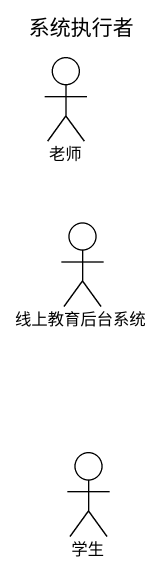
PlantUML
@startuml
title 系统执行者
actor 老师
actor 线上教育后台系统
actor 学生
@enduml
